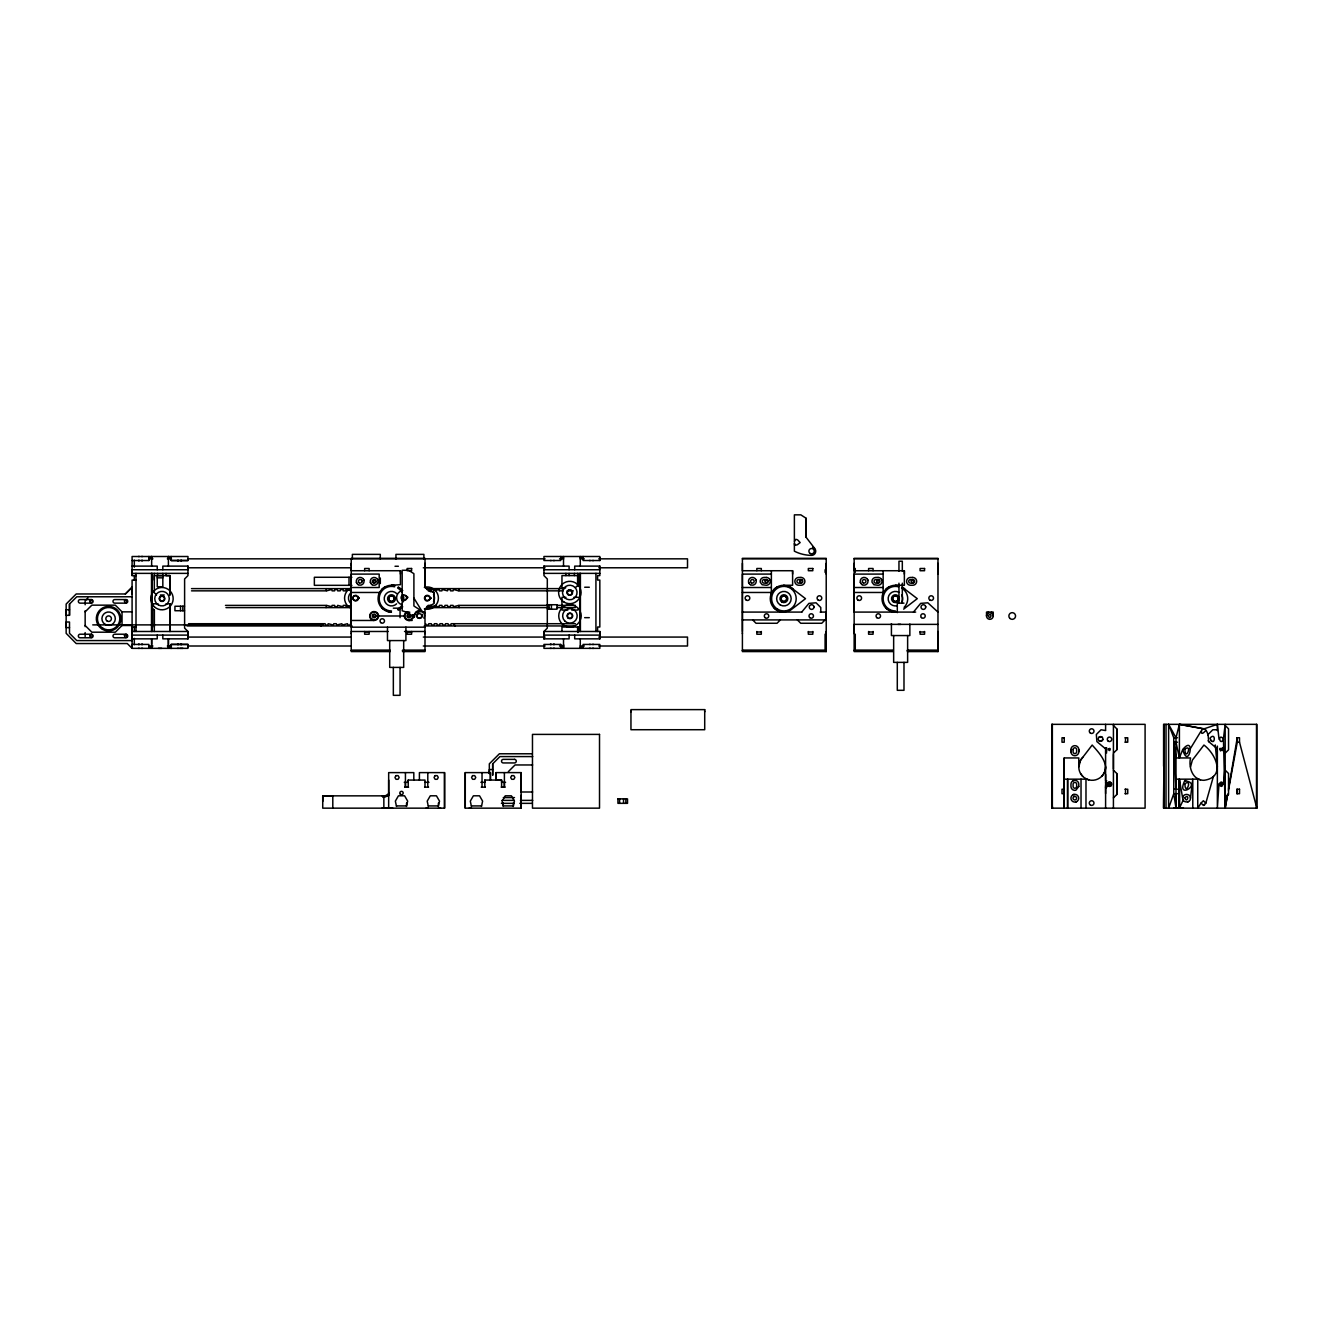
<?xml version="1.0" encoding="UTF-8"?>
<svg xmlns="http://www.w3.org/2000/svg" width="1323" height="1323" viewBox="0 0 1323 1323"><rect width="100%" height="100%" fill="white"/><g stroke="black" fill="none" stroke-linecap="round" stroke-linejoin="round"><path stroke-width="1.5" d="M69.507 609.738L66.15 609.738L66.15 615.327L69.507 615.327L69.507 604.032L76.767 596.772L132.085 596.772M132.085 593.977L132.085 587.263L125.387 593.977L76.205 593.977L66.15 604.032L66.15 633.32L76.205 643.54L127.273 643.54L132.085 648.353L187.965 648.353L187.965 644.433L171.196 644.433L171.196 648.353M136.186 575.604L132.085 575.604L132.085 569.75L187.965 569.75L187.965 566.112L162.828 566.112L162.828 569.75M134.318 631.484L134.334 627.003M148.854 648.353L148.854 644.433L132.085 644.433L132.085 648.353L132.085 580.069L136.186 580.069M132.085 560.522L148.854 560.522L148.854 557.727L151.649 557.727L151.649 556.487L151.649 566.112M151.649 648.353L151.649 638.844L151.649 644.433M154.311 631.484L154.311 610.068L152.079 607.836L152.079 603.801L158.032 603.801M154.311 573.372L154.311 592.754L156.544 594.986M157.536 575.604L157.536 573.372M162.828 575.604L157.239 575.604L157.239 586.784L162.828 586.784L162.828 573.372M166.053 573.372L166.053 575.604L169.956 575.604L169.956 594.986L169.956 575.604L154.311 575.604L154.311 580.069M168.401 648.353L168.401 638.844L168.401 647.228L171.196 647.228L171.196 644.433L187.965 644.433L187.965 647.228M168.401 566.112L168.401 556.503L168.401 557.727L171.196 557.727L171.196 560.522L187.965 560.522L187.965 556.503L132.085 556.503L132.085 575.604M169.956 603.801L169.956 631.484L169.956 603.801L165.987 603.801M180.507 610.73L180.507 606.248M182.822 610.73L182.822 606.248M187.965 638.976L187.965 631.484L184.608 628.127L184.608 578.961L187.965 575.604L187.965 566.046M351.24 633.7L351.24 632.791M390.169 651.577L351.24 651.577L351.24 574.116L379.188 574.083L379.188 587.511L351.24 587.511M351.24 563.333L351.24 570.726L400.422 570.726L400.422 584.7L391.476 585.262L394.949 585.725A13.412 13.412 0 0 0 378.18 596.921A13.412 13.412 0 0 0 391.476 612.086L388.003 611.623L382 608.15M388.664 780.074L388.664 808.138L392.766 808.155L381.967 808.155M400.422 574.116L400.422 570.726M405.433 782.306L405.433 787.135L405.433 772.615M396.487 806.451L395.362 801.126L398.438 795.801L404.59 795.801L407.666 801.126L406.541 805.922L396.487 805.922M408.228 787.135L408.228 780.074L424.997 780.074L424.997 787.135M424.997 633.7L424.997 632.791M402.473 651.577L424.997 651.577L424.997 608.729L434.192 603.42L434.192 592.803L425.014 587.495L425.014 566.939M425.014 563.35L424.997 587.495L434.192 592.803M428.338 806.468L427.213 801.126L430.289 795.801L436.441 795.801L439.517 801.126L438.393 805.922L428.338 805.922M332.801 808.155L332.801 795.851L322.729 795.851L322.729 808.155L444.545 808.155L444.545 772.615L419.408 772.615L419.408 780.074M501.599 787.135L501.599 780.074L496.009 780.074L496.009 772.615L521.146 772.615L521.146 808.155L465.266 808.155L465.266 772.615L490.42 772.615L490.42 780.074L490.42 772.615M482.035 787.135L482.035 772.615M484.83 787.135L484.83 780.057L501.599 780.074L501.599 782.306L505.584 782.306M492.685 763.834L492.685 775.129L492.685 763.834L499.945 756.574L532.722 756.574M503.286 803.061L503.286 805.922L513.341 805.922L514.449 801.126L511.389 795.801L505.237 795.801L502.161 801.126L503.286 806.451M504.394 772.615L504.394 787.135L504.394 782.306M583.079 648.353L583.079 644.433L599.832 644.433L599.832 648.353L543.951 648.353L543.951 644.433L560.72 644.433L560.72 647.228L563.515 647.228L563.515 644.433M577.605 575.604L577.605 585.494L575.373 587.726M579.854 631.484L579.854 573.372M580.4 631.484L580.4 573.372M595.929 631.484L595.929 573.372M569.105 635.106L569.105 638.844L543.951 638.844L543.951 631.484L599.832 631.484L599.832 638.844L574.695 638.844L574.695 635.106M619.611 803.342L619.611 798.877M623.53 803.342L623.53 798.877M625.845 803.342L625.845 798.877M630.955 711.84L630.955 710.931M704.712 711.84L704.712 710.931M742.401 633.7L742.401 632.791M742.401 631.484L742.401 574.116L771.375 574.083M742.401 563.333L742.401 570.726L792.609 570.726L792.609 585.262L783.663 585.262A13.412 13.412 0 0 0 770.251 598.674A13.412 13.412 0 0 0 783.663 612.086L790.377 610.283L805.509 598.674L790.377 587.065L783.663 585.262M792.609 574.116L792.609 570.726M814.521 548.235L806.104 537.27L806.104 518.252L800.828 514.845L794.379 514.845L794.379 541.686L795.321 539.536A2.795 2.795 0 0 1 798.034 540.264L800.15 542.579L798.034 544.216A2.795 2.795 0 0 1 795.321 544.927L794.379 544.778M820.789 612.086L820.789 607.522L816.076 602.808L808.932 603.371L801.721 612.086M826.214 574.116L826.214 558.323L742.401 558.323L742.401 651.577L826.214 651.577L826.214 563.35M854.145 633.7L854.145 632.791M854.145 631.484L854.145 574.116L883.136 574.083M854.145 563.333L854.145 570.726L904.37 570.726L904.37 585.262L895.423 585.262A13.412 13.412 0 0 0 882.011 598.674A13.412 13.412 0 0 0 895.423 612.086L891.95 611.623L885.947 608.15M904.37 574.116L904.37 570.726M907.297 651.577L937.974 651.577L937.974 563.35M1052.347 724.342L1052.347 808.155L1052.347 806.005M1064.238 757.947L1064.238 808.155L1064.238 757.947L1078.791 757.947L1078.791 766.893L1080.577 760.179L1092.186 745.047C1099.132 752.936 1111.899 765.868 1101.679 776.369M1070.952 751.795L1070.952 749.562A3.919 3.919 0 0 1 1074.871 745.659A3.919 3.919 0 0 1 1078.791 749.562L1078.791 751.795A3.919 3.919 0 0 1 1074.871 755.714A3.919 3.919 0 0 1 1070.952 751.795L1070.952 749.562M1105.598 793.568L1105.598 785.63L1111.188 785.63M1105.598 774.468L1105.598 780.752L1106.723 780.752M1105.598 748.868L1096.899 741.624L1096.337 734.48L1101.05 729.767L1105.598 730.561M1105.598 730.197L1105.598 724.342M1113.42 808.155L1113.42 724.342M1113.42 797.868L1116.777 794.528L1116.777 773.508L1113.42 770.168M1113.42 753.167L1116.777 749.827L1116.777 728.808L1113.42 725.451M1163.595 766.249L1163.595 724.342L1256.85 724.342L1256.85 808.155L1163.595 808.155L1164.108 724.342L1164.091 808.155M1166.01 808.155L1166.026 724.342M1168.622 724.342L1168.622 808.155L1173.766 793.701L1173.766 737.754L1168.622 724.342L1175.998 737.754L1175.998 808.155L1173.766 793.701L1177.52 793.701M1175.998 808.155L1175.998 793.701M1173.766 808.155L1179.405 808.155L1179.372 779.164L1182.663 798.199C1182.481 803.226 1190.683 803.226 1190.485 798.199L1192.784 779.164L1192.784 808.155M1179.355 808.155L1179.405 779.164L1179.355 808.155L1183.407 807.708L1179.405 808.155L1183.192 800.15M1163.595 808.155L1163.843 766.249M1218.979 784.208C1223.841 791.749 1223.841 776.667 1218.979 784.208L1217.358 808.155L1217.358 746.106M1223.461 784.208L1225.181 766.249M1227.529 794.462L1225.181 808.155L1223.428 738.747L1225.181 724.342L1225.181 808.155L1227.744 794.18M1220.137 783.927C1223.262 788.078 1220.98 779.875 1220.434 785.002M1220.104 749.446C1222.948 745.709 1221.939 753.515 1220.137 749.165M1182.663 798.199C1182.481 793.172 1190.683 793.172 1190.485 798.199M1220.434 750.902L1220.087 748.272M1190.535 766.893L1192.337 760.179L1203.947 745.047C1216.267 754.358 1225.892 777.345 1203.947 780.305C1192.635 780.438 1188.368 767.373 1190.535 757.947L1175.998 757.947L1173.766 742.22L1177.52 742.22M1223.51 739.309C1219.475 746.767 1217.623 732.578 1223.428 738.747M1182.712 749.562C1195.942 733.306 1188.815 771.226 1182.712 749.562L1179.405 757.947L1175.998 742.22M1205.666 730.511C1197.216 740.897 1202.987 717.827 1208.263 735.571M1201.052 803.078L1203.384 800.729L1205.733 803.078L1203.384 805.426L1201.052 803.078L1197.745 808.155L1197.745 778.701M1210.065 738.333C1214.613 748.272 1216.581 731.536 1210.297 737.771M1228.538 788.607L1237.27 737.754M1228.472 790.178L1237.27 742.22M1175.998 737.754L1179.405 724.342L1203.996 728.857L1217.358 724.342L1219.045 739.309M1205.666 803.673L1213.439 776.369M322.63 623.712L321.076 625.944M350.578 623.712L350.082 625.051L347.949 625.051L347.453 623.712L342.359 625.051L341.863 623.712L336.77 625.051L336.29 623.712L333.809 623.712L333.33 625.051L328.22 623.712L327.74 625.051L325.59 625.051L325.111 623.712L188.528 623.712M430.703 590.852L431.199 589.512L433.332 589.512L433.828 590.852L438.922 589.512L439.418 590.852L441.882 590.852L442.378 589.512L447.472 590.852L447.968 589.512L450.101 589.512L450.597 590.852L453.061 590.852L453.557 589.512L458.651 590.852L459.131 588.619M375.517 582.12C374.161 575.406 370.672 586.651 376.394 581.359L375.699 580.45A1.786 1.786 0 0 0 373.003 579.987A1.786 1.786 0 0 0 373.003 582.715A1.786 1.786 0 0 0 375.699 582.252M378.527 595.201L379.866 591.976M770.714 595.201L772.053 591.976M882.474 595.201L883.814 591.976M988.182 612.086L986.511 615.989L986.511 612.086L993.209 612.086L993.209 615.989M1102.836 739.557L1101.183 741.211L1098.917 740.599M412.677 618.221L415.174 613.872A4.25 4.25 0 0 1 418.862 611.755L423.889 611.755L424.997 612.863M1190.402 748.553L1201.052 731.123M1222.005 785.002L1222.303 783.927M361.741 582.186L361.741 580.4M1222.452 750.637L1222.948 747.545M1220.253 783.646L1222.187 783.646M913.465 612.086L920.676 603.371L927.836 602.808L937.974 612.086M87.946 597.996L85.152 600.791L85.152 604.776M85.152 611.854L91.849 605.157L115.316 605.157L122.03 611.854L122.03 625.498L115.333 632.196L91.849 632.196L85.152 625.498M125.387 593.977L132.085 587.28M508.33 771.656L515.027 764.959L532.64 764.959M780.388 619.908L777.048 623.265L756.028 623.265L752.671 619.908M825.089 619.908L821.748 623.265L800.729 623.265L797.372 619.908M1225.181 753.167L1228.538 749.827L1228.538 728.808L1225.181 725.451M1225.181 797.868L1228.538 794.528L1228.538 773.508L1225.181 770.168M382 589.198L384.778 587.065M405.83 599.65L407.947 597.335L405.83 595.697M398.19 610.283L402.721 606.81M419.424 618.337L422.219 616.898L422.219 614.203M774.187 589.198L776.965 587.065M885.947 589.198L888.725 587.065M903.642 609.126L917.269 598.674L902.121 587.065A13.412 13.412 0 0 1 904.899 589.198M1098.917 737.291L1102.241 737.291M1184.68 780.818C1175.337 800.762 1203.847 783.018 1184.68 780.818L1185.623 780.438M382.86 797.389L389.342 793.337M385.158 797.008L388.664 795.222M1187.591 801.97L1188.534 801.589M402.175 595.135L403.118 594.97M1072.92 780.818L1073.863 780.438M1072.87 794.809A3.919 3.919 0 0 1 1078.725 798.199A3.919 3.919 0 0 1 1072.87 801.589A3.919 3.919 0 0 1 1072.87 794.809L1073.813 794.412M1075.831 801.97L1076.773 801.589M1203.98 805.343L1204.558 805.112M407.649 620.322L409.965 620.322A4.482 4.482 0 0 0 413.123 614.831M1074.359 796.446A1.786 1.786 0 0 1 1076.542 798.645A1.786 1.786 0 0 1 1073.548 799.439A1.786 1.786 0 0 1 1074.359 796.446L1074.822 796.396M1222.452 748.272L1222.899 749.016L1221.774 748.487M1105.598 787.45L1106.723 787.433L1105.598 787.615M138.353 556.503L139.411 556.503M141.528 556.503L142.586 556.503M560.72 557.727L563.515 557.727M580.284 557.727L583.079 557.727M148.771 558.835L152.906 558.835M167.343 558.835L171.477 558.835M187.998 558.835L545.093 558.835M559.546 558.835L563.664 558.835M580.185 558.835L584.303 558.835M598.757 558.835L687.513 558.835L687.513 567.782L598.757 567.782M742.401 558.819L826.214 558.819M854.145 558.819L937.974 558.819M187.965 560.522L171.196 560.522L171.196 556.503M132.085 566.112L157.239 566.112L157.239 569.75M543.951 566.112L569.105 566.112L569.105 569.75M599.832 566.112L574.695 566.112L574.695 569.75M395.015 566.261L398.372 566.261M187.998 567.782L351.058 567.782M423.31 567.782L545.093 567.782M854.145 568.477L855.27 568.477L855.27 572.396M543.951 569.75L599.832 569.75M132.085 573.372L187.965 573.372M543.951 573.372L599.832 573.372M351.868 577.275L314.361 577.275L314.361 585.328L351.868 585.328M157.239 577.837L162.828 577.837M578.25 580.069L577.605 573.372M584.683 587.23L589.314 587.23M565.797 587.726L561.961 587.726L561.961 575.604L578.25 575.604L578.25 585.857M742.401 587.511L771.375 587.511M854.145 587.511L883.136 587.511M191.504 588.619L350.397 588.619M564.673 588.619L426.684 588.619L426.684 589.512M191.504 590.852L326.053 590.852M351.356 590.852L346.262 589.512L345.783 590.852L343.302 590.852L342.822 589.512L340.673 589.512L340.193 590.852L337.712 590.852L337.233 589.512L335.083 589.512L334.603 590.852L332.123 590.852L331.643 589.512L326.549 590.852L326.053 588.619M459.131 590.852L563.135 590.852M567.203 590.852L573.322 590.852M351.24 592.472L379.651 592.472M742.401 592.472L771.838 592.472M854.145 592.472L883.599 592.472M160.381 594.986L164.217 594.986M565.946 597.318L561.961 597.318L561.961 610.068L567.832 610.068M573.884 597.318L579.854 597.318L579.854 607.836L577.605 610.068L571.751 610.068M402.175 600.195L403.118 600.361M903.989 603.139L897.292 603.139L897.292 612.632M547.424 604.727L557 604.727L557 609.192L547.424 609.192M225.472 605.388L326.053 605.388M351.356 605.372L346.262 606.728L345.783 605.372L343.302 605.372L342.822 606.728L337.712 605.372L337.233 606.728L335.083 606.728L334.603 605.372L332.123 605.372L331.643 606.728L326.549 605.372L326.053 607.604M459.131 605.372L548.863 605.372M557.016 605.372L575.373 605.372M184.509 606.248L174.934 606.248L174.934 610.73L184.509 610.73M225.968 607.621L350.397 607.621M548.747 607.621L426.684 607.621L426.684 606.728L428.239 605.372L430.703 605.372L431.199 606.728L436.292 605.372L436.788 606.728L438.922 606.728L439.418 605.372L441.882 605.372L442.378 606.728L444.511 606.728L445.008 605.372L447.472 605.372L447.968 606.728L450.101 606.728L450.597 605.372L453.061 605.372L453.557 606.728L458.651 605.372L459.131 607.621M556.933 607.621L575.373 607.621M393.344 608.167L400.059 608.167L400.059 617.676M122.03 611.854L132.085 611.854M742.401 612.086L801.903 612.086M820.128 612.086L826.214 612.086L826.214 619.908L742.401 619.908M915.681 612.086L854.145 612.086L854.145 558.323L937.974 558.323L937.974 574.116M378.626 615.989A4.482 4.482 0 0 0 371.912 612.119A4.482 4.482 0 0 0 371.912 619.875A4.482 4.482 0 0 0 378.626 615.989L404.325 615.989M584.667 617.659L589.297 617.659M351.24 620.47L374.161 620.47M408.807 620.47L412.197 620.47M575.373 623.712L451.16 623.712L450.663 625.051L448.53 625.051L448.034 623.712L445.57 623.712L445.074 625.051L442.94 625.051L442.444 623.712L439.98 623.712L439.501 625.051L437.351 625.051L436.871 623.712L434.391 623.712L433.911 625.051L431.761 625.051L431.281 623.712L428.801 623.712L428.321 625.051L426.171 625.051L425.692 623.712M937.974 624.373L854.145 624.373L854.145 651.577L892.992 651.577M890.925 624.373L891.934 624.373M898.036 624.373L900.649 624.373M92.742 624.886L323.474 624.886M454.12 625.051L455.178 625.944L453.624 623.712M122.03 625.498L132.085 625.498L132.085 640.58L76.767 640.58L69.507 633.32L69.507 622.025L66.15 622.025L66.15 627.615L69.507 627.615M186.973 625.944L352.034 625.944M424.236 625.944L575.373 625.944M132.085 627.019L136.186 627.003M424.997 627.168L351.24 627.168L351.24 566.939M132.085 631.484L187.965 631.484L187.965 638.86L162.828 638.844L162.828 635.106M351.24 631.484L388.119 631.484M404.524 631.484L424.997 631.484M364.652 631.981L369.134 631.981M407.12 631.981L411.602 631.981M756.839 631.981L761.32 631.981M808.336 631.981L812.802 631.981M868.599 631.981L873.064 631.981M920.097 631.981L924.562 631.981M132.085 635.106L187.965 635.106M543.951 635.106L599.832 635.106M187.998 637.074L351.058 637.074M423.31 637.074L545.093 637.074M598.757 637.074L687.513 637.074L687.513 646.004L598.757 646.004M132.085 638.844L157.239 638.844L157.239 635.106M148.771 646.004L152.906 646.004M167.343 646.004L171.477 646.004M187.998 646.004L351.058 646.004M423.31 646.004L545.093 646.004M559.546 646.004L563.664 646.004M580.185 646.004L584.303 646.004M148.854 647.228L151.649 647.228M580.284 647.228L583.079 647.228M158.413 648.353L161.704 648.353M138.353 648.353L139.411 648.353M141.528 648.353L142.586 648.353M170.634 648.353L171.758 648.353M177.464 648.353L178.522 648.353M179.845 648.353L182.921 648.353M550.219 648.353L551.278 648.353M553.394 648.353L554.469 648.353M589.33 648.353L590.389 648.353M592.522 648.353L593.58 648.353M351.24 650.288L390.169 650.255M402.473 650.288L424.997 650.255M742.401 650.255L826.214 650.288M854.145 650.255L892.992 650.288M907.297 650.255L937.974 650.288M351.24 650.585L390.169 650.585M402.473 650.585L424.997 650.585M742.401 650.585L826.214 650.585M854.145 650.585L892.992 650.585M907.297 650.585L937.974 650.585M1217.358 729.767L1212.811 729.767L1208.081 734.48L1208.66 741.624L1217.358 748.835M1124.997 737.754L1127.742 737.754L1127.742 742.22L1124.997 742.22M1173.766 737.754L1177.52 737.754M1239.502 742.22L1236.757 742.22L1236.757 737.754L1239.502 737.754L1239.502 742.22L1256.85 808.155M1105.598 751.133L1106.607 751.133L1106.607 747.776A3.357 3.357 0 0 0 1106.607 751.133M1105.598 752.804L1106.723 752.804M532.177 753.779L499.383 753.779L489.328 763.834L489.328 773.591M492.685 769.539L489.328 769.539L489.328 773.26M1064.238 779.164L1085.985 779.164M1197.745 779.164L1175.998 779.164L1175.998 789.236L1173.766 742.22M404.243 782.306L408.228 782.306L408.228 780.074M424.997 782.306L428.983 782.306M480.844 782.306L484.83 782.306L484.83 780.074M1105.598 782.422L1106.607 782.422L1106.607 785.779A3.357 3.357 0 0 1 1106.607 782.422M404.64 787.152L408.625 787.152M424.6 787.152L428.586 787.152M481.241 787.152L485.227 787.152M501.202 787.152L505.188 787.152M1064.238 789.236L1062.005 789.236L1062.005 793.701L1064.238 793.701M1124.997 789.236L1127.742 789.236L1127.742 793.701L1124.997 793.701M1173.766 789.236L1177.52 789.236M520.898 791.997L532.64 791.997M503.302 797.587L514.482 797.587M501.996 800.382L514.283 800.382M520.435 800.382L532.722 800.382M501.434 803.342L513.688 803.342M519.807 803.342L532.061 803.342M471.435 805.922L481.489 805.922M438.393 808.155L440.691 808.155M550.219 560.522L551.278 560.522M553.394 560.522L554.469 560.522M589.33 560.522L590.389 560.522M592.522 560.522L593.58 560.522M589.33 644.433L590.389 644.433M592.522 644.433L593.58 644.433M381.967 795.851L385.324 795.851M426.023 808.155L428.338 808.155M469.119 808.155L471.435 808.155M895.423 585.262L898.896 585.725M783.663 612.086L776.965 610.283L774.187 608.15M1203.384 728.775L1179.405 724.342L1179.405 757.947M1222.005 748.669L1222.948 748.868M1211.719 741.211L1210.677 740.599M1197.249 778.503L1200.474 779.842M1085.488 778.503L1088.73 779.842M402.721 590.538L398.19 587.065A13.412 13.412 0 0 1 400.968 589.198M1080.577 773.591L1082.71 776.369M413.901 598.079L421.938 611.176L413.901 605.984L413.901 573.686L408.625 570.279L402.175 570.279L402.175 597.103L402.721 595.135M1208.23 740.599L1208.66 741.624M881.482 579.391L881.879 580.334M867.508 579.342L867.888 580.284M860.33 582.318L860.727 583.261M769.738 579.391L770.118 580.334M755.747 579.342L756.128 580.284M748.586 582.318L748.967 583.261M410.163 615.212C408.79 621.926 405.318 610.664 411.04 615.989L410.345 616.882A1.786 1.786 0 0 1 407.649 617.361A1.786 1.786 0 0 1 407.649 614.633A1.786 1.786 0 0 1 410.345 615.096M377.551 579.391L377.931 580.334M370.374 582.368L370.771 583.311M363.56 579.342L363.941 580.284M356.383 582.318L356.78 583.261M427.759 589.512L428.239 590.852M925.637 606.447L925.703 607.059A2.348 2.348 0 0 1 922.181 609.093A2.348 2.348 0 0 1 922.181 605.024A2.348 2.348 0 0 1 925.703 607.059M813.877 606.447L813.959 607.059A2.348 2.348 0 0 1 810.437 609.093A2.348 2.348 0 0 1 810.437 605.024A2.348 2.348 0 0 1 813.959 607.059M421.69 615.393L421.756 615.989A2.348 2.348 0 0 1 418.25 618.023A2.348 2.348 0 0 1 418.25 613.971A2.348 2.348 0 0 1 421.756 615.989M1215.258 744.932L1217.358 766.893M597.599 631.484L597.599 627.003L599.832 627.019L599.832 580.069L597.599 580.069L597.599 575.604L599.832 575.604L599.832 566.046M322.729 801.44L322.729 795.851L388.664 795.851L388.664 772.615L413.818 772.615L413.818 780.074M1256.503 724.342L1256.503 808.155M1237.27 789.236L1237.27 793.717M1217.358 724.342L1217.358 730.561M1125.509 737.754L1125.509 742.22M1125.509 789.236L1125.509 793.701M1116.777 728.808L1116.777 749.827M1116.777 773.508L1116.777 794.528M1113.42 754.408L1113.42 768.928M1105.598 747.776L1105.598 808.155M1085.985 778.701L1085.985 808.155M1081.023 779.164L1081.023 808.155M1078.791 749.562L1078.791 751.795M991.539 612.086L991.539 613.095M937.974 631.484L937.974 651.577M924.562 631.484L924.562 634.23L920.097 634.23L920.097 631.484M909.86 624.059L909.86 635.553L891.421 635.553L891.421 624.059M907.628 635.553L907.628 662.376L893.653 662.376L893.653 635.553M903.989 662.376L903.989 690.308L897.292 690.308L897.292 662.376M902.319 571.205L902.319 561.233L898.962 561.233L898.962 571.205M902.319 583.178L902.319 603.139M898.962 583.178L898.962 603.139M883.136 570.726L883.136 592.472M873.064 570.726L873.064 568.493L868.599 568.493L868.599 570.726M873.064 631.484L873.064 634.23L868.599 634.23L868.599 631.484M855.27 634.164L855.27 648.915M826.214 631.484L826.214 651.577M825.105 569.75L825.105 572.396M825.089 634.164L825.089 648.915M812.802 631.484L812.802 634.23L808.336 634.23L808.336 631.484M806.104 518.252L806.104 537.27M794.941 544.778L794.379 542.794L794.379 551.178A37.606 37.606 0 0 0 805.641 554.866L807.129 555.081A37.606 37.606 0 0 0 811.578 555.346A4.167 4.167 0 0 0 814.521 554.122L815.183 553.262A4.167 4.167 0 0 0 812.653 547.16M771.375 570.726L771.375 592.472M761.32 570.726L761.32 568.493L756.839 568.493L756.839 570.726M761.32 631.484L761.32 634.23L756.839 634.23L756.839 631.484M599.832 557.727L599.832 560.522M599.832 631.484L599.832 638.976M583.079 556.487L583.079 560.522L599.832 560.522L599.832 556.503L543.951 556.487L543.951 560.522L560.72 560.522L560.72 556.503M580.284 556.487L580.284 566.112M580.284 638.844L580.284 648.353M578.25 631.484L578.25 627.019L561.961 627.019L561.961 631.484M577.953 574.232L577.953 585.841M577.953 626.771L577.953 632.592M577.605 627.019L577.605 631.484M574.38 573.372L574.38 575.604M569.105 573.372L569.105 575.604M565.88 573.372L565.88 575.604M563.515 556.503L563.515 566.112M563.515 638.844L563.515 648.353M560.72 644.433L560.72 648.353M551.41 604.727L551.41 609.192M549.095 604.727L549.095 609.192M543.951 566.046L543.951 575.604L547.309 578.961L547.309 628.127L543.951 631.484L543.951 638.976M521.146 772.615L521.146 792.014M521.146 795.222L521.146 808.155M513.341 803.061L513.341 806.451M496.009 772.615L496.009 780.074M481.489 806.468L482.597 801.126L479.538 795.801L473.386 795.801L470.31 801.126L471.435 806.468M465.266 772.615L465.266 808.155M444.545 772.615L444.545 808.155M438.393 803.061L438.393 806.468M427.792 772.615L427.792 787.135M425.014 565.682L425.014 558.323L351.24 558.323L351.24 565.682M423.889 558.984L423.889 554.37L395.941 554.37L395.941 558.984M411.602 631.484L411.602 634.23L407.12 634.23L407.12 631.484M406.541 803.061L406.541 806.451M405.913 627.168L405.913 640.58L387.474 640.58L387.474 627.168M403.68 640.58L403.68 667.404L389.706 667.404L389.706 640.58M402.721 600.195L402.175 598.228L402.175 610.779A27.138 27.138 0 0 1 414.049 617.328M400.059 667.404L400.059 695.336L393.344 695.336L393.344 667.404M383.852 795.851L383.852 808.155M380.296 558.984L380.296 554.37L352.365 554.37L352.365 558.984M380.313 578.002L380.313 583.592M369.134 570.726L369.134 568.493L364.652 568.493L364.652 570.726M369.134 631.484L369.134 634.23L364.652 634.23L364.652 631.484M349.007 577.275L349.007 585.328M154.311 610.068L154.311 627.019M152.079 573.372L152.079 631.484M151.517 573.372L151.517 631.484M148.854 556.487L148.854 560.522M136.004 573.372L136.004 631.484M134.318 560.142L134.318 567.17M134.318 575.604L134.318 580.069M134.318 638.381L134.318 644.698M85.152 610.73L85.152 626.622M85.152 632.592L85.152 636.561M69.507 604.032L69.507 615.327M424.352 587.313A11.179 11.179 0 0 1 438.409 598.112A11.179 11.179 0 0 1 424.352 608.911M350.132 607.786A11.179 11.179 0 0 1 350.132 588.437M987.487 613.624A3.357 3.357 0 0 1 993.011 614.848A3.357 3.357 0 0 1 989.571 619.329A3.357 3.357 0 0 1 986.958 614.319M787.135 585.725A13.412 13.412 0 0 1 793.155 589.198M1110.708 785.283A1.67 1.67 0 0 1 1108.062 784.936M1105.598 766.893A13.412 13.412 0 0 1 1087.059 779.28A13.412 13.412 0 0 1 1082.71 757.401M901.707 595.052A7.26 7.26 0 0 1 901.707 602.312M897.308 605.702A7.26 7.26 0 0 1 888.213 597.731A7.26 7.26 0 0 1 899.061 592.39M901.575 588.024A12.287 12.287 0 0 1 904.122 607.373M895.423 610.961A12.287 12.287 0 0 1 883.235 597.07A12.287 12.287 0 0 1 898.598 586.8M420.813 617.973A2.795 2.795 0 0 1 416.712 614.831M417.44 613.574A2.795 2.795 0 0 1 418.696 612.847M423.79 613.029A5.06 5.06 0 0 1 423.79 618.073M414.529 616.849A5.06 5.06 0 0 1 422.996 611.97M401.96 604.677A7.26 7.26 0 0 1 401.96 590.653M409.965 620.322A4.482 4.482 0 0 1 404.474 617.146A4.482 4.482 0 0 1 407.649 611.673M412.578 614.98A3.919 3.919 0 0 1 409.138 619.892A3.919 3.919 0 0 1 404.904 615.658A3.919 3.919 0 0 1 409.816 612.218M396.619 603.817A7.26 7.26 0 0 1 386.349 603.817A7.26 7.26 0 0 1 386.349 593.531A7.26 7.26 0 0 1 396.619 593.531M403.35 595.482A12.287 12.287 0 0 1 403.35 601.849M402.126 604.809A12.287 12.287 0 0 1 397.628 609.308M391.476 610.961A12.287 12.287 0 0 1 379.288 597.07A12.287 12.287 0 0 1 394.667 586.8M397.628 588.024A12.287 12.287 0 0 1 402.126 592.522M357.69 596.144A2.795 2.795 0 0 1 356.896 600.642A2.795 2.795 0 0 1 352.927 598.36A2.795 2.795 0 0 1 356.433 595.416M350.578 603.255A7.26 7.26 0 0 1 350.578 592.985M433.531 594.49A7.26 7.26 0 0 1 433.531 601.75M429.115 591.1A7.26 7.26 0 0 1 430.868 591.828M617.94 798.877L617.94 803.342L627.515 803.342L627.515 798.877L617.94 798.877M1051.835 724.342L1051.835 808.155L1145.09 808.155L1145.09 724.342L1051.835 724.342M1067.611 779.164L1067.611 808.155L1067.611 779.164M1073.085 749.562L1073.085 751.795A1.786 1.786 0 0 0 1074.871 753.581A1.786 1.786 0 0 0 1076.657 751.795L1076.657 749.562A1.786 1.786 0 0 0 1074.871 747.776A1.786 1.786 0 0 0 1073.085 749.562M1184.895 749.099C1185.193 762.461 1193.032 743.245 1184.895 749.099M1184.895 783.745C1185.193 797.108 1193.032 777.891 1184.895 783.745M1184.846 797.719C1186.996 804.582 1190.171 792.874 1184.846 797.719M89.782 600.956C91.7 606.926 94.429 596.739 89.782 600.956M89.782 635.602C91.7 641.572 94.429 631.385 89.782 635.602M124.428 600.956C126.347 606.926 129.075 596.739 124.428 600.956M124.428 635.602C126.347 641.572 129.075 631.385 124.428 635.602M159.636 598.013L159.554 598.658A2.464 2.464 0 0 0 164.383 599.286L164.465 598.658A2.464 2.464 0 0 0 159.636 598.013M372.639 615.592L374.161 617.56L376.394 615.989L374.161 614.418L372.639 615.592M375.715 615.989L375.517 616.766A1.786 1.786 0 0 1 373.003 617.361A1.786 1.786 0 0 1 373.003 614.633A1.786 1.786 0 0 1 375.699 615.096L375.715 615.989M765.074 580.946C766.976 586.916 769.721 576.729 765.074 580.946M799.72 580.946C801.622 586.916 804.351 576.729 799.72 580.946M876.587 580.946C878.505 586.916 881.234 576.729 876.587 580.946M911.233 580.946C913.151 586.916 915.88 576.729 911.233 580.946M988.231 615.559C990.299 621.959 993.209 611.044 988.231 615.559M1078.791 786.441L1075.88 790.228A3.919 3.919 0 0 1 1070.952 786.441L1070.952 784.208A3.919 3.919 0 0 1 1074.871 780.305A3.919 3.919 0 0 1 1078.791 784.208L1078.791 786.441M1108.376 749.165C1109.749 753.432 1111.7 746.155 1108.376 749.165M1108.376 783.927C1109.749 788.194 1111.7 780.901 1108.376 783.927M395.99 775.625L394.932 777.461L395.99 779.297L398.107 779.297L399.182 777.461L398.107 775.625L395.99 775.625M435.102 775.625L434.043 777.461L435.102 779.297L437.235 779.297L438.293 777.461L437.235 775.625L435.102 775.625M472.592 775.625L471.534 777.461L472.592 779.297L474.709 779.297L475.784 777.461L474.709 775.625L472.592 775.625M511.703 775.625L510.645 777.461L511.703 779.297L513.837 779.297L514.895 777.461L513.837 775.625L511.703 775.625M1108.327 782.918L1108.062 783.266A1.67 1.67 0 0 1 1109.087 782.472L1108.327 782.918M359.112 598.112L356.466 600.146A2.348 2.348 0 0 1 353.373 599.468A2.348 2.348 0 0 1 353.787 596.309A2.348 2.348 0 0 1 356.945 596.458L359.112 598.112M431.066 598.112L428.9 599.782A2.348 2.348 0 0 1 425.576 599.782A2.348 2.348 0 0 1 425.576 596.458A2.348 2.348 0 0 1 428.9 596.458L431.066 598.112M551.278 644.433L550.219 644.433L551.278 644.433M554.469 644.433L553.394 644.433L554.469 644.433M139.411 560.522L138.353 560.522L139.411 560.522M142.586 560.522L141.528 560.522L142.586 560.522M178.522 560.522L177.464 560.522L178.522 560.522M181.714 560.522L180.639 560.522L181.714 560.522M411.602 568.493L407.12 568.493L407.12 570.726L411.602 570.726L411.602 568.493M812.802 568.493L808.336 568.493L808.336 570.726L812.802 570.726L812.802 568.493M924.562 568.493L920.08 568.493L920.08 570.726L924.562 570.726L924.562 568.493M766.348 577.44L764.115 577.44A3.919 3.919 0 0 0 760.328 582.368L762.147 584.733L766.348 585.262A3.919 3.919 0 0 0 770.251 581.359A3.919 3.919 0 0 0 766.348 577.44M800.994 577.44L798.761 577.44A3.919 3.919 0 0 0 794.842 581.359A3.919 3.919 0 0 0 798.761 585.262L800.994 585.262A3.919 3.919 0 0 0 804.897 581.359A3.919 3.919 0 0 0 800.994 577.44M878.108 577.44L875.859 577.44A3.919 3.919 0 0 0 872.089 582.368L873.908 584.733L878.108 585.262A3.919 3.919 0 0 0 882.011 581.359A3.919 3.919 0 0 0 878.108 577.44M912.738 577.44L910.505 577.44A3.919 3.919 0 0 0 906.602 581.359A3.919 3.919 0 0 0 910.505 585.262L912.738 585.262A3.919 3.919 0 0 0 916.657 581.359A3.919 3.919 0 0 0 912.738 577.44M766.348 579.557L764.115 579.557A1.786 1.786 0 0 0 762.313 581.359A1.786 1.786 0 0 0 764.115 583.145L766.348 583.145A1.786 1.786 0 0 0 768.134 581.359A1.786 1.786 0 0 0 766.348 579.557M800.994 579.557L798.761 579.557A1.786 1.786 0 0 0 796.959 581.359A1.786 1.786 0 0 0 798.761 583.145L800.994 583.145A1.786 1.786 0 0 0 802.78 581.359A1.786 1.786 0 0 0 800.994 579.557M878.108 579.557L875.859 579.557A1.786 1.786 0 0 0 874.073 581.359A1.786 1.786 0 0 0 875.859 583.145L878.108 583.145A1.786 1.786 0 0 0 879.894 581.359A1.786 1.786 0 0 0 878.108 579.557M912.738 579.557L910.505 579.557A1.786 1.786 0 0 0 908.719 581.359A1.786 1.786 0 0 0 910.505 583.145L912.738 583.145A1.786 1.786 0 0 0 914.54 581.359A1.786 1.786 0 0 0 912.738 579.557M91.304 599.567L80.124 599.567A1.786 1.786 0 0 0 78.338 601.353A1.786 1.786 0 0 0 80.124 603.139L91.304 603.139A1.786 1.786 0 0 0 93.09 601.353A1.786 1.786 0 0 0 91.304 599.567M125.933 599.567L114.77 599.567A1.786 1.786 0 0 0 112.984 601.353A1.786 1.786 0 0 0 114.77 603.139L125.933 603.139A1.786 1.786 0 0 0 127.736 601.353A1.786 1.786 0 0 0 125.933 599.567M91.304 634.213L80.124 634.213A1.786 1.786 0 0 0 78.338 635.999A1.786 1.786 0 0 0 80.124 637.785L91.304 637.785A1.786 1.786 0 0 0 93.09 635.999A1.786 1.786 0 0 0 91.304 634.213M125.933 634.213L114.77 634.213A1.786 1.786 0 0 0 112.984 635.999A1.786 1.786 0 0 0 114.77 637.785L125.933 637.785A1.786 1.786 0 0 0 127.736 635.999A1.786 1.786 0 0 0 125.933 634.213M139.411 644.433L138.353 644.433L139.411 644.433M142.586 644.433L141.528 644.433L142.586 644.433M178.522 644.433L177.464 644.433L178.522 644.433M181.714 644.433L180.639 644.433L181.714 644.433M704.712 709.624L630.955 709.624L630.955 729.717L704.712 729.717L704.712 709.624M599.517 734.397L532.474 734.397L532.474 808.155L599.517 808.155L599.517 734.397M1064.238 737.754L1062.005 737.754L1062.005 742.22L1064.238 742.22L1064.238 737.754M514.482 759.369L503.302 759.369A1.786 1.786 0 0 0 501.516 761.155A1.786 1.786 0 0 0 503.302 762.941L514.482 762.941A1.786 1.786 0 0 0 516.268 761.155A1.786 1.786 0 0 0 514.482 759.369M1239.502 789.236L1236.757 789.236L1236.757 793.717L1239.502 793.717L1239.502 789.236M1110.361 782.637L1109.947 782.472A1.67 1.67 0 0 1 1110.708 782.918L1110.361 782.637M572.231 592.506L572.148 591.877A2.464 2.464 0 0 0 567.319 592.506L567.402 593.151A2.464 2.464 0 0 0 572.231 592.506M1076.657 786.441L1076.657 784.208A1.786 1.786 0 0 0 1074.871 782.422A1.786 1.786 0 0 0 1073.085 784.208L1073.085 786.441A1.786 1.786 0 0 0 1074.871 788.227A1.786 1.786 0 0 0 1076.657 786.441M154.113 606.562A11.179 11.179 0 0 0 172.8 601.552A11.179 11.179 0 0 0 159.124 587.859A11.179 11.179 0 0 0 154.113 606.562M400.323 794.197A1.67 1.67 0 0 0 403.135 793.436A1.67 1.67 0 0 0 401.084 791.386A1.67 1.67 0 0 0 400.323 794.197M810.238 553.494A2.679 2.679 0 0 0 814.257 551.178A2.679 2.679 0 0 0 810.238 548.847A2.679 2.679 0 0 0 810.238 553.494M750.406 584.683A3.919 3.919 0 0 0 756.276 581.293A3.919 3.919 0 0 0 750.406 577.919A3.919 3.919 0 0 0 750.406 584.683M751.481 582.848A1.786 1.786 0 0 0 754.16 581.293A1.786 1.786 0 0 0 751.481 579.755A1.786 1.786 0 0 0 751.481 582.848M746.304 600.146A2.348 2.348 0 0 0 749.827 598.112A2.348 2.348 0 0 0 746.304 596.078A2.348 2.348 0 0 0 746.304 600.146M818.259 600.146A2.348 2.348 0 0 0 821.781 598.112A2.348 2.348 0 0 0 818.259 596.078A2.348 2.348 0 0 0 818.259 600.146M764.959 617.576A2.233 2.233 0 0 0 768.696 616.568A2.233 2.233 0 0 0 765.951 613.839A2.233 2.233 0 0 0 764.959 617.576M809.659 617.576A2.233 2.233 0 0 0 813.397 616.568A2.233 2.233 0 0 0 810.652 613.839A2.233 2.233 0 0 0 809.659 617.576M780.272 604.958A7.26 7.26 0 0 0 791.171 598.674A7.26 7.26 0 0 0 780.272 592.39A7.26 7.26 0 0 0 780.272 604.958M782.472 601.138A2.844 2.844 0 0 0 786.755 598.674A2.844 2.844 0 0 0 782.472 596.21A2.844 2.844 0 0 0 782.472 601.138A2.795 2.795 0 0 0 786.689 598.674A2.795 2.795 0 0 0 782.505 596.243A2.795 2.795 0 0 0 782.505 601.089M781.943 602.064A3.919 3.919 0 0 0 787.813 598.674A3.919 3.919 0 0 0 781.943 595.284A3.919 3.919 0 0 0 781.943 602.064M777.759 609.308A12.287 12.287 0 0 0 796.198 598.674A12.287 12.287 0 0 0 777.759 588.024A12.287 12.287 0 0 0 777.759 609.308M1107.88 785.796A2.233 2.233 0 0 0 1111.618 784.787A2.233 2.233 0 0 0 1108.889 782.042A2.233 2.233 0 0 0 1107.88 785.796M1099.396 740.979A2.348 2.348 0 0 0 1102.919 738.945A2.348 2.348 0 0 0 1099.396 736.911A2.348 2.348 0 0 0 1099.396 740.979M1090.466 733.157A2.348 2.348 0 0 0 1093.989 731.123A2.348 2.348 0 0 0 1090.466 729.089A2.348 2.348 0 0 0 1090.466 733.157M1107.93 740.897A2.233 2.233 0 0 0 1111.667 739.888A2.233 2.233 0 0 0 1108.939 737.159A2.233 2.233 0 0 0 1107.93 740.897M1090.466 805.112A2.348 2.348 0 0 0 1093.989 803.078A2.348 2.348 0 0 0 1090.466 801.043A2.348 2.348 0 0 0 1090.466 805.112M1009.846 618.37A3.357 3.357 0 0 0 1015.452 616.865A3.357 3.357 0 0 0 1011.334 612.764A3.357 3.357 0 0 0 1009.846 618.37M894.001 601.155A2.844 2.844 0 0 0 898.267 598.674A2.844 2.844 0 0 0 894.001 596.21A2.844 2.844 0 0 0 894.001 601.155A2.795 2.795 0 0 0 898.218 598.674A2.795 2.795 0 0 0 894.034 596.26A2.795 2.795 0 0 0 894.034 601.089M893.472 602.064A3.919 3.919 0 0 0 899.342 598.674A3.919 3.919 0 0 0 893.472 595.3A3.919 3.919 0 0 0 893.472 602.064M862.166 584.683A3.919 3.919 0 0 0 868.02 581.293A3.919 3.919 0 0 0 862.166 577.919A3.919 3.919 0 0 0 862.166 584.683M863.241 582.848A1.786 1.786 0 0 0 865.92 581.293A1.786 1.786 0 0 0 863.241 579.755A1.786 1.786 0 0 0 863.241 582.848M858.065 600.146A2.348 2.348 0 0 0 861.587 598.112A2.348 2.348 0 0 0 858.065 596.078A2.348 2.348 0 0 0 858.065 600.146M930.019 600.146A2.348 2.348 0 0 0 933.525 598.112A2.348 2.348 0 0 0 930.019 596.078A2.348 2.348 0 0 0 930.019 600.146M876.702 617.576A2.233 2.233 0 0 0 880.457 616.568A2.233 2.233 0 0 0 877.711 613.839A2.233 2.233 0 0 0 876.702 617.576M921.42 617.576A2.233 2.233 0 0 0 925.157 616.568A2.233 2.233 0 0 0 922.412 613.839A2.233 2.233 0 0 0 921.42 617.576M402.457 600.08A2.795 2.795 0 0 0 406.641 597.665A2.795 2.795 0 0 0 402.457 595.251A2.795 2.795 0 0 0 402.457 600.08M372.193 619.379A3.919 3.919 0 0 0 378.064 615.989A3.919 3.919 0 0 0 372.193 612.615A3.919 3.919 0 0 0 372.193 619.379M359.294 582.848A1.786 1.786 0 0 0 361.973 581.293A1.786 1.786 0 0 0 359.294 579.755A1.786 1.786 0 0 0 359.294 582.848M358.219 584.683A3.919 3.919 0 0 0 364.073 581.293A3.919 3.919 0 0 0 358.219 577.919A3.919 3.919 0 0 0 358.219 584.683M372.193 584.733A3.919 3.919 0 0 0 378.064 581.359A3.919 3.919 0 0 0 372.193 577.969A3.919 3.919 0 0 0 372.193 584.733M380.677 622.554A2.233 2.233 0 0 0 384.414 621.545A2.233 2.233 0 0 0 381.686 618.817A2.233 2.233 0 0 0 380.677 622.554M158.38 604.942A7.26 7.26 0 0 0 169.278 598.658A7.26 7.26 0 0 0 158.38 592.357A7.26 7.26 0 0 0 158.38 604.942M160.612 601.072A2.795 2.795 0 0 0 164.813 598.658A2.795 2.795 0 0 0 160.612 596.226A2.795 2.795 0 0 0 160.612 601.072M564.193 602.18A11.179 11.179 0 0 0 580.962 592.506A11.179 11.179 0 0 0 564.193 582.815A11.179 11.179 0 0 0 564.193 602.18M564.326 625.547A11.179 11.179 0 0 0 581.095 615.856A11.179 11.179 0 0 0 564.326 606.182A11.179 11.179 0 0 0 564.326 625.547M568.179 617.609A2.464 2.464 0 0 0 572.28 616.501A2.464 2.464 0 0 0 569.27 613.492A2.464 2.464 0 0 0 568.179 617.609M564.64 597.632A7.26 7.26 0 0 0 576.795 594.374A7.26 7.26 0 0 0 567.898 585.477A7.26 7.26 0 0 0 564.64 597.632M567.799 594.474A2.795 2.795 0 0 0 572.479 593.217A2.795 2.795 0 0 0 569.055 589.793A2.795 2.795 0 0 0 567.799 594.474M564.772 621A7.26 7.26 0 0 0 576.927 617.742A7.26 7.26 0 0 0 568.03 608.845A7.26 7.26 0 0 0 564.772 621M567.931 617.841A2.795 2.795 0 0 0 572.611 616.584A2.795 2.795 0 0 0 569.188 613.161A2.795 2.795 0 0 0 567.931 617.841M389.458 600.692A2.844 2.844 0 0 0 394.237 599.418A2.844 2.844 0 0 0 390.748 595.929A2.844 2.844 0 0 0 389.458 600.692M389.524 602.064A3.919 3.919 0 0 0 395.395 598.674A3.919 3.919 0 0 0 389.524 595.284A3.919 3.919 0 0 0 389.524 602.064M390.087 601.089A2.795 2.795 0 0 0 394.271 598.674A2.795 2.795 0 0 0 390.087 596.243A2.795 2.795 0 0 0 390.087 601.089M425.841 600.526A2.795 2.795 0 0 0 430.041 598.112A2.795 2.795 0 0 0 425.841 595.697A2.795 2.795 0 0 0 425.841 600.526M103.029 628.359A11.179 11.179 0 0 0 119.798 618.684A11.179 11.179 0 0 0 103.029 608.993A11.179 11.179 0 0 0 103.029 628.359M105.112 624.39A6.698 6.698 0 0 0 115.316 618.866A6.698 6.698 0 0 0 105.427 612.781A6.698 6.698 0 0 0 105.112 624.39M107.229 621.099A2.795 2.795 0 0 0 111.413 618.684A2.795 2.795 0 0 0 107.229 616.253A2.795 2.795 0 0 0 107.229 621.099M102.466 629.318A12.287 12.287 0 0 0 120.906 618.684A12.287 12.287 0 0 0 102.466 608.034A12.287 12.287 0 0 0 102.466 629.318"/></g></svg>
